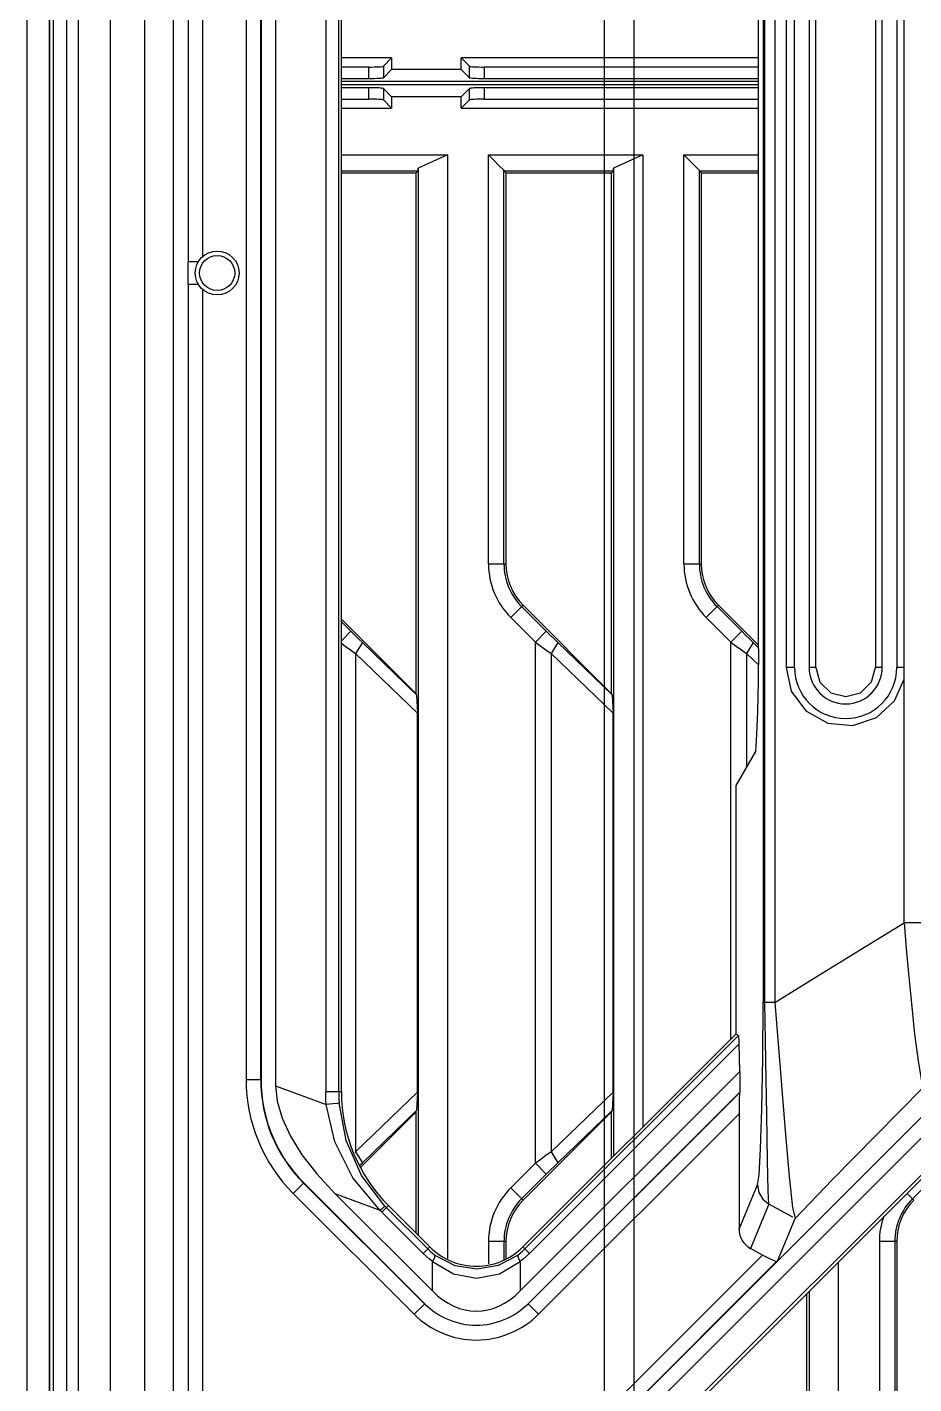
# Model space of a CAD drawing. Header units: millimetres. Extents: x -3132 to 28633, y 682 to 5849.
# Drawn here: x 23060.9 to 23121.6, y 4996.7 to 5089.6 of the extents above; entities that cross this region are included whole.
import ezdxf

# ---------------------------------------------------------------- set-up
doc = ezdxf.new("R2010")
doc.units = ezdxf.units.MM

# ---------------------------------------------------------------- blocks, each defined once
blk = doc.blocks.new('gf')
at = {"linetype": 'Continuous'}
for p, q in [((19758.792, 5008.434), (19758.792, 5508.434)), ((19760.314, 5370.122), (19760.314, 5146.746)), ((19760.606, 5146.746), (19760.606, 5370.122)), ((19761.486, 5370.531), (19761.486, 5146.338)), ((19764.485, 5150.26), (19764.485, 5366.608)), ((19766.813, 5365.264), (19766.813, 5151.605)), ((19768.812, 5152.836), (19768.812, 5364.032)), ((19779.222, 5337.878), (19779.222, 5189.37)), ((19780.112, 5189.37), (19780.112, 5337.878)), ((19780.292, 5189.37), (19780.292, 5337.878)), ((19773.774, 5337.035), (19773.774, 5190.213)), ((19774.774, 5190.213), (19774.774, 5337.035)), ((19774.792, 5337.035), (19774.792, 5190.213)), ((19775.792, 5337.446), (19775.792, 5189.802)), ((19809.143, 5326.284), (19809.143, 5195.51)), ((19809.253, 5195.495), (19809.253, 5326.284)), ((19809.937, 5326.284), (19809.937, 5195.495)), ((19808.828, 5219.714), (19808.828, 5325.149)), ((19810.714, 5308.434), (19810.714, 5218.434)), ((19811.292, 5218.434), (19811.292, 5308.434)), ((19812.292, 5308.434), (19812.292, 5218.434)), ((19812.753, 5218.434), (19812.753, 5308.434)), ((19816.831, 5308.434), (19816.831, 5218.434)), ((19817.292, 5218.434), (19817.292, 5308.434)), ((19818.292, 5308.434), (19818.292, 5218.434)), ((19818.795, 5218.434), (19818.795, 5308.434)), ((19769.811, 5270.661), (19769.811, 5246.208)), ((19770.81, 5246.56), (19770.81, 5270.309)), ((19783.731, 5260.153), (19780.292, 5260.153)), ((19783.162, 5259.584), (19783.731, 5260.153)), ((19783.162, 5259.584), (19783.162, 5258.804)), ((19783.731, 5260.153), (19783.731, 5259.373)), ((19788.494, 5259.373), (19788.494, 5260.153)), ((19789.063, 5259.584), (19788.494, 5260.153)), ((19808.828, 5260.153), (19788.494, 5260.153)), ((19789.063, 5258.804), (19789.063, 5259.584)), ((19782.163, 5259.534), (19780.292, 5259.534)), ((19780.292, 5258.754), (19782.163, 5258.754)), ((19782.163, 5258.754), (19782.163, 5259.534)), ((19783.162, 5258.804), (19783.731, 5259.373)), ((19788.494, 5259.373), (19783.731, 5259.373)), ((19789.063, 5258.804), (19788.494, 5259.373)), ((19790.061, 5259.534), (19790.061, 5258.754)), ((19808.828, 5259.534), (19790.061, 5259.534)), ((19790.061, 5258.754), (19808.828, 5258.754)), ((19808.828, 5258.534), (19780.292, 5258.534)), ((19780.292, 5258.334), (19808.828, 5258.334)), ((19782.163, 5258.114), (19780.292, 5258.114)), ((19782.163, 5257.334), (19782.163, 5258.114)), ((19783.162, 5258.064), (19783.162, 5257.285)), ((19783.162, 5258.064), (19783.731, 5257.496)), ((19789.063, 5258.064), (19788.494, 5257.496)), ((19789.063, 5257.285), (19789.063, 5258.064)), ((19790.061, 5258.114), (19790.061, 5257.334)), ((19808.828, 5258.114), (19790.061, 5258.114)), ((19780.292, 5257.334), (19782.163, 5257.334)), ((19783.162, 5257.285), (19783.731, 5256.716)), ((19783.731, 5257.496), (19783.731, 5256.716)), ((19788.494, 5257.496), (19783.731, 5257.496)), ((19788.494, 5256.716), (19788.494, 5257.496)), ((19789.063, 5257.285), (19788.494, 5256.716)), ((19790.061, 5257.334), (19808.828, 5257.334)), ((19780.292, 5256.716), (19783.731, 5256.716)), ((19788.494, 5256.716), (19808.828, 5256.716)), ((19780.292, 5253.521), (19787.541, 5253.521)), ((19787.541, 5253.521), (19785.547, 5252.617)), ((19787.541, 5253.521), (19787.541, 5177.965)), ((19790.358, 5225.518), (19790.358, 5253.521)), ((19790.358, 5253.521), (19800.911, 5253.521)), ((19800.911, 5253.521), (19798.917, 5252.617)), ((19800.911, 5253.521), (19800.911, 5186.968)), ((19803.728, 5225.518), (19803.728, 5253.521)), ((19803.728, 5253.521), (19808.828, 5253.521)), ((19780.292, 5252.435), (19785.534, 5252.433)), ((19780.292, 5252.302), (19785.402, 5252.302)), ((19785.402, 5252.302), (19785.534, 5252.433)), ((19785.402, 5216.635), (19785.402, 5252.302)), ((19785.534, 5252.433), (19785.548, 5252.614)), ((19785.548, 5252.614), (19785.548, 5179.557)), ((19791.412, 5225.518), (19791.413, 5252.441)), ((19791.42, 5252.435), (19798.904, 5252.433)), ((19791.546, 5252.302), (19791.546, 5225.518)), ((19791.546, 5252.302), (19798.772, 5252.302)), ((19798.772, 5252.302), (19798.904, 5252.433)), ((19798.772, 5216.635), (19798.772, 5252.302)), ((19798.904, 5252.433), (19798.918, 5252.614)), ((19798.918, 5252.614), (19798.918, 5184.975)), ((19804.782, 5225.518), (19804.783, 5252.441)), ((19804.79, 5252.435), (19808.828, 5252.434)), ((19804.916, 5252.302), (19804.916, 5225.518)), ((19804.916, 5252.302), (19808.828, 5252.302)), ((19769.812, 5245.692), (19769.811, 5246.208)), ((19770.513, 5246.208), (19769.811, 5246.208)), ((19769.811, 5244.661), (19769.811, 5154.484)), ((19769.811, 5244.661), (19770.542, 5244.661)), ((19770.81, 5153.945), (19770.81, 5244.309)), ((19780.586, 5146.844), (19872.296, 5238.554)), ((19873.126, 5236.556), (19781.756, 5145.185)), ((19872.973, 5236.709), (19782.432, 5146.169)), ((19790.358, 5225.518), (19791.546, 5225.518)), ((19803.728, 5225.518), (19804.916, 5225.518)), ((19792.718, 5222.69), (19791.878, 5221.85)), ((19794.311, 5220.907), (19792.623, 5222.595)), ((19798.772, 5216.635), (19792.718, 5222.69)), ((19806.088, 5222.69), (19805.248, 5221.85)), ((19807.681, 5220.907), (19805.993, 5222.595)), ((19808.828, 5219.949), (19806.088, 5222.69)), ((19785.402, 5216.635), (19780.292, 5221.745)), ((19780.941, 5220.907), (19780.292, 5221.556)), ((19791.878, 5221.85), (19793.566, 5220.162)), ((19805.248, 5221.85), (19806.936, 5220.162)), ((19780.292, 5220.258), (19780.941, 5220.907)), ((19793.566, 5220.162), (19794.311, 5220.907)), ((19806.936, 5220.162), (19807.681, 5220.907)), ((19781.727, 5220.134), (19781.265, 5219.389)), ((19785.437, 5216.551), (19781.727, 5220.134)), ((19793.566, 5184.494), (19793.566, 5220.162)), ((19795.097, 5220.134), (19794.635, 5219.389)), ((19798.807, 5216.551), (19795.097, 5220.134)), ((19806.936, 5192.992), (19806.936, 5220.162)), ((19808.467, 5220.134), (19808.005, 5219.389)), ((19808.828, 5219.785), (19808.467, 5220.134)), ((19781.265, 5219.389), (19781.265, 5185.267)), ((19781.265, 5219.389), (19785.506, 5215.294)), ((19794.635, 5219.389), (19794.635, 5185.267)), ((19794.635, 5219.389), (19798.876, 5215.294)), ((19808.005, 5219.389), (19808.005, 5211.608)), ((19808.005, 5219.389), (19808.821, 5218.601)), ((19810.714, 5218.434), (19811.062, 5216.818)), ((19811.292, 5218.434), (19810.714, 5218.434)), ((19812.753, 5218.434), (19812.292, 5218.434)), ((19812.753, 5218.434), (19813.025, 5217.436)), ((19817.292, 5218.434), (19816.831, 5218.434)), ((19818.795, 5218.434), (19818.292, 5218.434)), ((19813.025, 5217.436), (19813.775, 5216.701)), ((19818.134, 5216.141), (19818.789, 5217.639)), ((19818.789, 5200.955), (19818.789, 5217.639)), ((19785.437, 5216.551), (19785.402, 5216.635)), ((19785.437, 5216.551), (19785.506, 5215.294)), ((19798.807, 5216.551), (19798.772, 5216.635)), ((19798.807, 5216.551), (19798.876, 5215.294)), ((19785.506, 5189.362), (19785.506, 5215.294)), ((19798.876, 5189.362), (19798.876, 5215.294)), ((19808.628, 5212.673), (19807.273, 5210.36)), ((19808.654, 5213.037), (19808.628, 5212.673)), ((19807.273, 5210.36), (19807.273, 5193.33)), ((19834.337, 5202.009), (19772.34, 5140.012)), ((19820.424, 5200.955), (19818.789, 5200.955)), ((19809.937, 5195.495), (19809.253, 5195.495)), ((19792.706, 5178.763), (19807.273, 5193.33)), ((19807.47, 5193.248), (19792.845, 5178.624)), ((19807.47, 5193.248), (19807.273, 5193.33)), ((19793.155, 5178.314), (19807.505, 5192.664)), ((19807.553, 5190.781), (19807.505, 5192.664)), ((19774.792, 5190.213), (19773.774, 5190.213)), ((19807.553, 5190.781), (19792.524, 5175.753)), ((19807.553, 5190.781), (19807.553, 5189.367)), ((19775.792, 5189.802), (19779.251, 5188.517)), ((19780.292, 5189.37), (19779.222, 5189.37)), ((19785.506, 5189.362), (19781.265, 5185.267)), ((19785.506, 5189.362), (19785.437, 5188.105)), ((19793.06, 5174.874), (19807.553, 5189.367)), ((19807.534, 5189.321), (19793.073, 5174.861)), ((19798.876, 5189.362), (19794.635, 5185.267)), ((19798.876, 5189.362), (19798.807, 5188.105)), ((19807.534, 5189.321), (19807.553, 5189.367)), ((19781.727, 5184.522), (19785.437, 5188.105)), ((19795.097, 5184.522), (19798.807, 5188.105)), ((19798.807, 5188.105), (19798.772, 5188.02)), ((19781.615, 5184.233), (19785.402, 5188.02)), ((19785.402, 5179.703), (19785.402, 5188.02)), ((19792.718, 5181.966), (19798.772, 5188.02)), ((19807.5, 5187.874), (19793.78, 5174.154)), ((19798.772, 5184.829), (19798.772, 5188.02)), ((19807.5, 5187.874), (19807.5, 5179.973)), ((19781.265, 5185.267), (19781.205, 5185.224)), ((19781.265, 5185.267), (19781.727, 5184.522)), ((19794.635, 5185.267), (19795.097, 5184.522)), ((19781.562, 5184.362), (19781.727, 5184.522)), ((19793.566, 5184.494), (19791.878, 5182.806)), ((19794.311, 5183.749), (19793.566, 5184.494)), ((19794.311, 5183.749), (19792.623, 5182.061)), ((19821.051, 5183.749), (19819.363, 5182.061)), ((19777.001, 5182.422), (19777.721, 5183.142)), ((19785.976, 5174.861), (19777.708, 5183.129)), ((19777.721, 5183.142), (19785.989, 5174.874)), ((19791.878, 5182.806), (19792.718, 5181.966)), ((19807.5, 5179.973), (19808.758, 5183.009)), ((19785.269, 5174.154), (19777.001, 5182.422)), ((19786.524, 5175.753), (19779.875, 5182.402)), ((19782.95, 5181.26), (19779.876, 5182.401)), ((19783.065, 5181.143), (19783.514, 5181.592)), ((19783.514, 5181.592), (19786.343, 5178.763)), ((19809.536, 5181.702), (19808.275, 5178.658)), ((19811.172, 5180.801), (19809.536, 5181.702)), ((19818.997, 5182.427), (19819.458, 5181.966)), ((19783.065, 5181.143), (19785.894, 5178.314)), ((19810.123, 5177.795), (19811.332, 5180.714)), ((19811.331, 5180.716), (19811.332, 5180.714)), ((19786.343, 5178.763), (19785.894, 5178.314)), ((19790.358, 5179.137), (19790.358, 5177.61)), ((19791.546, 5179.137), (19790.358, 5179.137)), ((19791.412, 5179.137), (19791.412, 5177.901)), ((19791.546, 5179.137), (19791.546, 5177.991)), ((19793.155, 5178.314), (19792.706, 5178.763)), ((19817.098, 5179.137), (19817.098, 5087.731)), ((19818.286, 5179.137), (19817.098, 5179.137)), ((19818.152, 5179.137), (19818.152, 5087.731)), ((19818.286, 5179.137), (19818.286, 5087.731)), ((19772.34, 5141.452), (19809.095, 5178.206)), ((19809.095, 5178.206), (19808.275, 5178.658)), ((19772.327, 5140.025), (19810.07, 5177.769)), ((19786.524, 5175.753), (19786.524, 5177.766)), ((19792.524, 5177.766), (19792.524, 5175.753)), ((19814.281, 5177.711), (19814.281, 5025.766)), ((19812.142, 5078.848), (19812.142, 5175.572)), ((19812.288, 5175.718), (19812.288, 5026.632)), ((19785.989, 5174.874), (19785.269, 5174.154)), ((19793.78, 5174.154), (19793.06, 5174.874))]:
    blk.add_line(p, q, dxfattribs=at)
for points in [[(19790.358, 5253.521), (19790.714, 5253.162), (19791.069, 5252.801), (19791.424, 5252.441)], [(19803.728, 5253.521), (19804.084, 5253.162), (19804.439, 5252.801), (19804.794, 5252.441)], [(19791.546, 5252.302), (19791.504, 5252.346), (19791.463, 5252.391), (19791.42, 5252.435)], [(19804.916, 5252.302), (19804.874, 5252.346), (19804.833, 5252.391), (19804.79, 5252.435)], [(19769.811, 5244.661), (19769.812, 5245.177), (19769.812, 5245.692)], [(19781.727, 5220.134), (19781.472, 5220.381), (19781.21, 5220.639), (19780.941, 5220.907)], [(19795.097, 5220.134), (19794.842, 5220.381), (19794.58, 5220.639), (19794.311, 5220.907)], [(19808.467, 5220.134), (19808.212, 5220.381), (19807.95, 5220.639), (19807.681, 5220.907)], [(19780.292, 5220.091), (19780.558, 5219.897), (19780.915, 5219.639), (19781.265, 5219.389)], [(19793.566, 5220.162), (19793.928, 5219.897), (19794.285, 5219.639), (19794.635, 5219.389)], [(19806.936, 5220.162), (19807.298, 5219.897), (19807.655, 5219.639), (19808.005, 5219.389)], [(19808.828, 5219.714), (19808.813, 5217.461), (19808.767, 5215.41), (19808.7, 5213.837), (19808.654, 5213.037)], [(19815.815, 5216.704), (19816.561, 5217.44), (19816.831, 5218.434)], [(19818.789, 5217.639), (19818.792, 5217.898), (19818.792, 5218.164), (19818.795, 5218.434)], [(19811.062, 5216.818), (19812.068, 5215.458), (19813.562, 5214.621), (19815.276, 5214.463), (19816.894, 5215.006), (19818.134, 5216.141)], [(19813.775, 5216.701), (19814.794, 5216.434), (19815.815, 5216.704)], [(19809.937, 5195.495), (19812.878, 5197.319), (19815.842, 5199.147), (19818.789, 5200.955)], [(19818.789, 5200.955), (19818.942, 5199.184), (19819.096, 5197.483), (19819.243, 5195.877)], [(19808.758, 5183.009), (19808.864, 5183.692), (19808.969, 5185.469), (19809.058, 5188.209), (19809.119, 5191.666), (19809.143, 5195.51)], [(19809.143, 5195.511), (19809.16, 5195.506), (19809.197, 5195.5), (19809.253, 5195.495)], [(19809.537, 5181.702), (19809.488, 5182.599), (19809.445, 5184.7), (19809.391, 5187.775), (19809.326, 5191.52), (19809.253, 5195.495)], [(19809.937, 5195.495), (19810.307, 5190.977), (19810.653, 5186.716), (19810.925, 5183.586), (19811.16, 5181.467), (19811.331, 5180.716)], [(19819.243, 5195.877), (19819.511, 5193.327), (19819.765, 5191.348), (19819.973, 5190.128), (19820.123, 5189.694)], [(19807.505, 5192.664), (19807.497, 5192.917), (19807.489, 5193.096), (19807.48, 5193.206), (19807.47, 5193.248)], [(19775.792, 5189.802), (19775.9, 5188.735), (19776.235, 5187.573), (19776.799, 5186.351), (19777.596, 5185.075), (19778.619, 5183.758), (19779.875, 5182.402)], [(19779.251, 5188.517), (19779.235, 5188.801), (19779.226, 5189.085), (19779.222, 5189.37)], [(19780.112, 5189.37), (19780.115, 5189.119), (19780.124, 5188.868), (19780.138, 5188.618)], [(19820.123, 5189.694), (19816.846, 5186.382), (19813.879, 5183.35), (19811.332, 5180.714)], [(19780.138, 5188.618), (19780.019, 5188.593), (19779.713, 5188.558), (19779.251, 5188.517)], [(19782.95, 5181.26), (19781.081, 5183.486), (19779.849, 5185.951), (19779.251, 5188.517)], [(19783.273, 5181.556), (19781.673, 5183.65), (19780.618, 5186.038), (19780.138, 5188.618)], [(19794.635, 5185.267), (19794.284, 5185.016), (19793.928, 5184.758), (19793.566, 5184.494)], [(19794.311, 5183.749), (19794.58, 5184.016), (19794.843, 5184.274), (19795.097, 5184.522)], [(19808.758, 5183.01), (19808.853, 5182.49), (19809.123, 5182.035), (19809.536, 5181.702)], [(19783.273, 5181.556), (19783.227, 5181.518), (19783.118, 5181.418), (19782.95, 5181.26)], [(19786.204, 5178.624), (19783.341, 5181.487), (19783.307, 5181.521), (19783.273, 5181.556)], [(19782.95, 5181.26), (19782.988, 5181.22), (19783.027, 5181.182), (19783.065, 5181.143)], [(19786.524, 5177.766), (19786.305, 5177.939), (19786.095, 5178.122), (19785.894, 5178.314)], [(19786.204, 5178.624), (19786.357, 5178.478), (19786.517, 5178.339), (19786.682, 5178.209)], [(19786.682, 5178.209), (19786.687, 5178.13), (19786.633, 5177.979), (19786.524, 5177.766)], [(19786.682, 5178.209), (19788.059, 5177.494), (19789.551, 5177.263), (19791.029, 5177.507), (19792.367, 5178.209)], [(19792.367, 5178.209), (19792.362, 5178.13), (19792.416, 5177.979), (19792.524, 5177.766)], [(19792.367, 5178.209), (19792.532, 5178.339), (19792.692, 5178.478), (19792.845, 5178.624)], [(19793.155, 5178.314), (19792.954, 5178.122), (19792.744, 5177.939), (19792.524, 5177.766)], [(19810.07, 5177.769), (19809.909, 5177.808), (19809.557, 5177.965), (19809.096, 5178.206)], [(19786.524, 5177.766), (19787.962, 5176.913), (19789.543, 5176.63), (19791.114, 5176.924), (19792.524, 5177.766)]]:
    blk.add_lwpolyline(points, dxfattribs=at)
for radius in [1.5, 1.2]:
    blk.add_circle((19771.792, 5245.434), radius, dxfattribs=at)
for centre, radius, start, end in [((19795.546, 5225.518), 5.188, 180.00001, 224.99999), ((19795.546, 5225.518), 4.134, 180.00001, 224.99999), ((19795.546, 5225.518), 4, 180, 225), ((19808.916, 5225.518), 5.188, 180.00001, 224.99999), ((19808.916, 5225.518), 4.134, 180.00001, 224.99999), ((19808.916, 5225.518), 4, 180, 225), ((19814.792, 5218.434), 3.5, 180, 0), ((19814.792, 5218.434), 2.5, 180, 0), ((19784.792, 5190.213), 11.018, 180, 225), ((19784.792, 5190.213), 10.019, 180, 225), ((19784.792, 5190.213), 10, 180, 225), ((19791.292, 5189.37), 11, 180, 225), ((19795.546, 5179.137), 5.188, 135, 179.99999), ((19795.546, 5179.137), 4.134, 135, 180), ((19795.546, 5179.137), 4, 135, 179.99999), ((19822.286, 5179.137), 4.134, 135, 180), ((19822.286, 5179.137), 4, 135, 179.99999), ((19822.286, 5179.137), 5.188, 160.42413, 179.99999), ((19789.524, 5181.945), 4.5, 225, 315), ((19789.524, 5178.41), 6.018, 225, 315), ((19789.524, 5178.41), 5, 225, 315)]:
    blk.add_arc(centre, radius, start, end, dxfattribs=at)
for centre, major_axis, ratio, start_param, end_param in [((19782.163, 5259.587), (1, 0), 0.052408, -1.570796, -0.05236), ((19790.061, 5259.587), (1, 0), 0.052408, -3.089233, -1.570796), ((19782.163, 5258.807), (1, 0), 0.052408, -1.570796, -0.05236), ((19790.061, 5258.807), (1, 0), 0.052408, -3.089233, -1.570796), ((19782.163, 5258.062), (1, 0), 0.052408, 0.05236, 1.570796), ((19790.061, 5258.062), (1, 0), 0.052408, 1.570796, 3.089233), ((19782.163, 5257.282), (1, 0), 0.052408, 0.05236, 1.570796), ((19790.061, 5257.282), (1, 0), 0.052408, 1.570796, 3.089233), ((19807.535, 5187.909), (0.001, 1.415), 0.024678, 0.059609, 1.595499), ((19809.001, 5179.978), (-0.576, -1.392), 0.995862, -1.176629, -0.11059), ((19789.524, 5184.753), (0, -10.392), 0.57735, -0.523599, 0.523599)]:
    blk.add_ellipse(centre, major_axis=major_axis, ratio=ratio, start_param=start_param, end_param=end_param, dxfattribs=at)
blk = doc.blocks.new('*U110')
blk.add_blockref('gf', (-20008.792, -5261.934))
blk = doc.blocks.new('*U111')
at = {"color": 0, "linetype": 'ByBlock', "lineweight": -2, "transparency": 16777216}
blk.add_blockref('*U110', (0, 0), dxfattribs=at)
blk = doc.blocks.new('tgjn')
at = {"color": 114, "linetype": 'Continuous', "true_color": 0x139b48}
for p, q in [((19512.466, 7272.16), (19512.466, 6775.16)), ((19514.466, 7272.16), (19514.466, 6775.16)), ((19550.466, 6775.16), (19550.466, 7272.16)), ((19552.466, 7272.16), (19552.466, 6775.16))]:
    blk.add_line(p, q, dxfattribs=at)
blk = doc.blocks.new('*U114')
blk.add_blockref('tgjn', (-19767.966, -7030.66))

msp = doc.modelspace()

# ---------------------------------------------------------------- block references
at = {"color": 0, "linetype": 'ByBlock', "lineweight": -2, "transparency": 16777216}
msp.add_blockref('*U114', (23317.901, 5092.128), dxfattribs=at)
msp.add_blockref('*U111', (23310.901, 5089.228))

doc.saveas('drawing.dxf')
